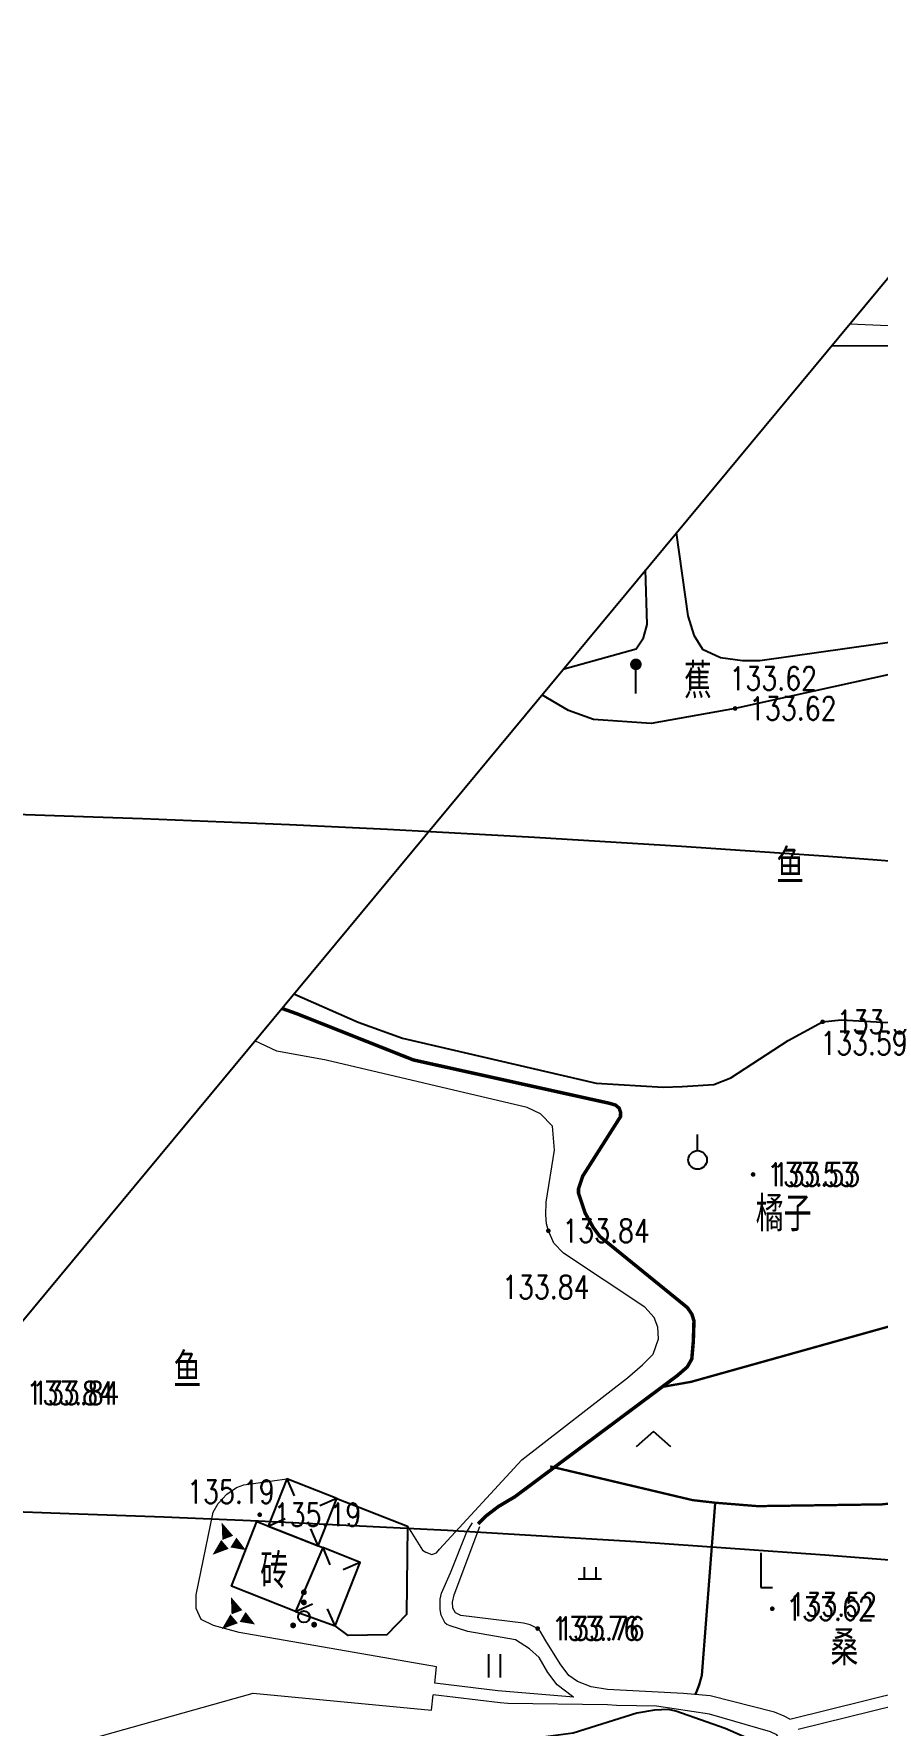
# Model space of a CAD drawing. Extents: x 529262 to 576451, y 2694391 to 2717535.
# Drawn here: x 567385.9 to 567422.3, y 2709666.8 to 2709739.6 of the extents above; entities that cross this region are included whole.
import ezdxf
from ezdxf.enums import TextEntityAlignment as Align
from ezdxf.xclip import XClip

# ---------------------------------------------------------------- set-up
doc = ezdxf.new("R2010")
doc.units = 0
doc.header["$XCLIPFRAME"] = 0
for name, color, linetype in [('DMTZ', 8, 'Continuous'), ('GCD', 8, 'Continuous'), ('JMD', 8, 'Continuous'), ('PP-COM', 7, 'Continuous'), ('RD-中线', 40, 'Continuous'), ('RD-红线', 7, 'Continuous'), ('ZBTZ', 8, 'Continuous')]:
    doc.layers.add(name, color=color, linetype=linetype)
doc.layers.add('SXSS', color=5, linetype='Continuous', lineweight=0)
doc.styles.add('HZ', font='rs.shx', dxfattribs={"width": 0.8, "bigfont": 'hztxt.shx'})
doc.linetypes.add('10421', pattern='A,2,[150,AAA.SHX,S=0.5,R=0,X=0,Y=0.5],1e-11', length=2)
doc.linetypes.add('10422', pattern='A,0.75,[150,AAA.SHX,S=0.5,R=0,X=0,Y=0.5],1.5,[177,AAA.SHX,S=1,R=0,X=0,Y=0.4],0.75', length=3)
doc.linetypes.add('445', pattern='A,8,-0.5,[147,AAA.SHX,S=1,R=0,X=0,Y=0],-1.5', length=10)

# ---------------------------------------------------------------- blocks, each defined once
blk = doc.blocks.new('A$C19FD0107')
at = {"layer": 'RD-中线', "color": 8, "linetype": 'Continuous'}
blk.add_lwpolyline([(-1765.321, 14833.87), (-1870.242, 14834.357, -0.07773), (-2297.406, 14903.198), (-2763.512, 15055.044, -0.002412), (-2772.671, 15058.077), (-3168.085, 15191.127, 0.031805), (-3413.657, 15256.716), (-3481.168, 15270.218, 0.040764), (-3610.522, 15285.281), (-3824.794, 15292.664, 0.003807), (-3833.928, 15292.909), (-3984.459, 15295.801, 0.004916), (-3996.258, 15295.912), (-4213.605, 15295.813, 0.004475), (-4218.975, 15295.763), (-4356.098, 15293.246, -0.000047), (-4356.155, 15293.245), (-5280.162, 15276.46)], format="xyb", dxfattribs=at)
at = {"layer": 'RD-中线', "color": 8, "linetype": 'Continuous', "flags": 128}
for points in [[(-4490.734, 14139.438, 0), (-4490.29, 14139.417)], [(-3818.251, 14086.168, 0), (-3817.74, 14086.169)]]:
    blk.add_lwpolyline(points, format="xyb", dxfattribs=at)
at = {"layer": 'RD-红线', "color": 8, "linetype": 'Continuous', "flags": 128}
blk.add_lwpolyline([(-3440.085, 15292.596), (-3475.284, 15299.636, 0.040764), (-3609.489, 15315.263), (-3720.709, 15319.095)], format="xyb", dxfattribs=at)
blk = doc.blocks.new('GC200')
at = {"linetype": 'Continuous', "const_width": 0.2, "flags": 128}
blk.add_lwpolyline([(-0.1, 0, 1), (0.1, 0, 1)], format="xyb", close=True, dxfattribs=at)
blk = doc.blocks.new('gc211')
for p, q in [((0, 0), (-1.5, -1.32)), ((1.5, -1.32), (0, 0))]:
    blk.add_line(p, q)
blk = doc.blocks.new('gc205')
for p, q in [((0, 3), (0, 0)), ((0, 0), (1, 0))]:
    blk.add_line(p, q)
blk = doc.blocks.new('gc119')
at = {"color": 8}
for p, q in [((-1, 0), (1, 0)), ((-0.5, 1), (-0.5, 0)), ((0.5, 1), (0.5, 0))]:
    blk.add_line(p, q, dxfattribs=at)
blk = doc.blocks.new('gc125')
at = {"color": 8}
blk.add_line((0, 0.8), (0, 2.2), dxfattribs=at)
blk.add_circle((0, 0), 0.8, dxfattribs=at)
blk = doc.blocks.new('gc121')
at = {"color": 8}
for p, q in [((-0.5, -1), (-0.5, 1)), ((0.5, -1), (0.5, 1))]:
    blk.add_line(p, q, dxfattribs=at)
blk = doc.blocks.new('gc160')
at = {"color": 8, "const_width": 0.25}
for points in [[(1.58, 3.35, 1), (1.83, 3.35, 1)], [(1.58, 2.48, 1), (1.83, 2.48, 1)], [(0.65, 0.5, 1), (0.9, 0.5, 1)], [(2.46, 0.56, 1), (2.71, 0.56, 1)]]:
    blk.add_lwpolyline(points, format="xyb", close=True, dxfattribs=at)
at = {"color": 8}
blk.add_circle((1.71, 1.24), 0.5, dxfattribs=at)
blk = doc.blocks.new('gc087')
at = {"color": 8}
for points in [[(-0.62, 1.71, 0, 1, 0), (-0.1, 0.39, 1, 1, 0)], [(-1.41, -1.07, 0, 1, 0), (-0.34, -0.17, 1, 1, 0)], [(0.39, -0.01, 1, 0, 0), (1.46, -0.66, 1, 0, 0)]]:
    blk.add_lwpolyline(points, format="xyseb", dxfattribs=at)
blk = doc.blocks.new('gc165')
at = {"color": 8}
blk.add_line((0, 0), (0, 2), dxfattribs=at)
at = {"color": 8, "const_width": 0.5}
blk.add_lwpolyline([(-0.25, 2.5, 1), (0.25, 2.5, 1)], format="xyb", close=True, dxfattribs=at)

msp = doc.modelspace()

# ---------------------------------------------------------------- linework, layer by layer
at = {"color": 8, "linetype": 'Continuous', "flags": 128}
msp.add_lwpolyline([(567209.956, 2709328.306), (567242.359, 2709376.873), (567237.386, 2709487.838), (567226.241, 2709566.338), (567250.471, 2709637.466), (567310.691, 2709648.291), (567365.176, 2709659.753), (567568.23, 2709904.38), (567652.452, 2709866.094), (567570.025, 2709683.533), (567490.632, 2709613.794), (567456.674, 2709542.126), (567415.71, 2709492.593), (567416.103, 2709370.575), (567398.267, 2709255.857), (567341.513, 2709220.051), (567319.6, 2709121.447), (567354.869, 2709007.157), (567377.977, 2708907.793), (567342.698, 2708646.362), (567189.906, 2708654.057), (567219.676, 2708986.987), (567146.446, 2709250.882)], dxfattribs=at)
at = {"layer": 'DMTZ', "linetype": '10422', "flags": 128}
for points, elevation in [([(567428.506, 2709714.211), (567430.323, 2709714.596), (567431.343, 2709714.999), (567431.805, 2709715.462), (567435.414, 2709723.656), (567435.475, 2709724.094), (567435.395, 2709724.476), (567434.959, 2709724.645), (567428.781, 2709725.598), (567423.897, 2709726.158), (567420.287, 2709726.147)], 133.121), ([(567428.506, 2709714.211), (567430.323, 2709714.596), (567431.343, 2709714.999), (567431.805, 2709715.462), (567435.414, 2709723.656), (567435.475, 2709724.094), (567435.395, 2709724.476), (567434.959, 2709724.645), (567428.781, 2709725.598), (567423.897, 2709726.158), (567420.287, 2709726.147)], 133.121), ([(567413.609, 2709718.102), (567414.119, 2709714.541), (567414.364, 2709713.703), (567414.747, 2709713.101), (567415.517, 2709712.744), (567416.47, 2709712.614), (567417.208, 2709712.608), (567428.506, 2709714.211)], 133.121), ([(567413.609, 2709718.102), (567414.119, 2709714.541), (567414.364, 2709713.703), (567414.747, 2709713.101), (567415.517, 2709712.744), (567416.47, 2709712.614), (567417.208, 2709712.608), (567428.506, 2709714.211)], 133.121), ([(567408.747, 2709712.245), (567408.784, 2709712.249), (567411.88, 2709713.11), (567412.209, 2709713.587), (567412.36, 2709714.158), (567412.293, 2709716.516)], 133.091), ([(567408.747, 2709712.245), (567408.784, 2709712.249), (567411.88, 2709713.11), (567412.209, 2709713.587), (567412.36, 2709714.158), (567412.293, 2709716.516)], 133.091), ([(567417.782, 2709665.735), (567415.717, 2709666.638), (567413.6, 2709667.382), (567413.273, 2709667.458), (567412.681, 2709667.43), (567411.923, 2709667.292), (567409.172, 2709666.443), (567407.887, 2709666.263), (567394.019, 2709665.158), (567393.373, 2709665.105), (567393.205, 2709665.063), (567393.139, 2709665.001)], 134.188), ([(567417.782, 2709665.735), (567415.717, 2709666.638), (567413.6, 2709667.382), (567413.273, 2709667.458), (567412.681, 2709667.43), (567411.923, 2709667.292), (567409.172, 2709666.443), (567407.887, 2709666.263), (567394.019, 2709665.158), (567393.373, 2709665.105), (567393.205, 2709665.063), (567393.139, 2709665.001)], 134.188)]:
    msp.add_lwpolyline(points, dxfattribs=dict(at, elevation=elevation))
msp.add_lwpolyline([(567397.142, 2709698.263), (567399.907, 2709697.038), (567401.823, 2709696.35), (567410.166, 2709694.42), (567413.051, 2709694.246), (567413.864, 2709694.271), (567415.239, 2709694.364), (567415.959, 2709694.648), (567418.44, 2709696.262), (567419.919, 2709697.058), (567420.72, 2709697.15), (567423.5, 2709696.988), (567424.454, 2709697.32), (567428.281, 2709698.977), (567428.839, 2709699.397), (567430.137, 2709701.475), (567431.058, 2709702.259), (567432.136, 2709702.542), (567433.723, 2709702.863), (567436.808, 2709702.503), (567442.702, 2709704.347), (567443.692, 2709704.813), (567444.422, 2709705.49), (567446.773, 2709708.349), (567448.148, 2709709.286), (567448.58, 2709710.114), (567448.664, 2709712.109), (567448.585, 2709712.788), (567448.447, 2709713.162), (567447.864, 2709713.383), (567439.903, 2709713.559), (567432.04, 2709713.76), (567430.425, 2709713.682), (567428.218, 2709713.303), (567423.781, 2709712.23), (567416.147, 2709710.547), (567412.534, 2709709.907), (567410.055, 2709710.077), (567408.968, 2709710.458), (567407.826, 2709711.135)], dxfattribs=at)
msp.add_lwpolyline([(567397.142, 2709698.263), (567399.907, 2709697.038), (567401.823, 2709696.35), (567410.166, 2709694.42), (567413.051, 2709694.246), (567413.864, 2709694.271), (567415.239, 2709694.364), (567415.959, 2709694.648), (567418.44, 2709696.262), (567419.919, 2709697.058), (567420.72, 2709697.15), (567423.5, 2709696.988), (567424.454, 2709697.32), (567428.281, 2709698.977), (567428.839, 2709699.397), (567430.137, 2709701.475), (567431.058, 2709702.259), (567432.136, 2709702.542), (567433.723, 2709702.863), (567436.808, 2709702.503), (567442.702, 2709704.347), (567443.692, 2709704.813), (567444.422, 2709705.49), (567446.773, 2709708.349), (567448.148, 2709709.286), (567448.58, 2709710.114), (567448.664, 2709712.109), (567448.585, 2709712.788), (567448.447, 2709713.162), (567447.864, 2709713.383), (567439.903, 2709713.559), (567432.04, 2709713.76), (567430.425, 2709713.682), (567428.218, 2709713.303), (567423.781, 2709712.23), (567416.147, 2709710.547), (567412.534, 2709709.907), (567410.055, 2709710.077), (567408.968, 2709710.458), (567407.826, 2709711.135)], dxfattribs=at)
at = {"layer": 'JMD', "linetype": 'Continuous'}
for p, q in [((567396.844, 2709677.392), (567397.162, 2709676.658)), ((567396.844, 2709677.392), (567397.162, 2709676.658)), ((567398.998, 2709676.541), (567398.264, 2709676.223)), ((567398.998, 2709676.541), (567398.264, 2709676.223)), ((567396.039, 2709675.354), (567396.773, 2709675.672)), ((567396.039, 2709675.354), (567396.773, 2709675.672)), ((567398.194, 2709674.504), (567397.875, 2709675.238)), ((567398.194, 2709674.504), (567397.875, 2709675.238)), ((567398.391, 2709674.426), (567398.698, 2709673.687)), ((567398.391, 2709674.426), (567398.698, 2709673.687)), ((567400.003, 2709673.79), (567399.269, 2709673.471)), ((567400.003, 2709673.79), (567399.269, 2709673.471)), ((567397.206, 2709671.681), (567397.94, 2709671.999)), ((567397.206, 2709671.681), (567397.94, 2709671.999)), ((567398.926, 2709671.059), (567398.597, 2709671.788)), ((567398.926, 2709671.059), (567398.597, 2709671.788))]:
    msp.add_line(p, q, dxfattribs=at)
at = {"layer": 'JMD', "linetype": 'Continuous', "flags": 128}
msp.add_lwpolyline([(567398.194, 2709674.504), (567398.998, 2709676.541), (567396.844, 2709677.392), (567396.039, 2709675.354)], close=True, dxfattribs=at)
msp.add_lwpolyline([(567398.194, 2709674.504), (567398.998, 2709676.541), (567396.844, 2709677.392), (567396.039, 2709675.354)], close=True, dxfattribs=at)
at = {"layer": 'JMD', "linetype": '445', "elevation": 134.482, "flags": 128}
msp.add_lwpolyline([(567398.998, 2709676.541), (567402.044, 2709675.352), (567401.989, 2709671.547), (567401.143, 2709670.673), (567399.488, 2709670.649), (567398.926, 2709671.059)], dxfattribs=at)
msp.add_lwpolyline([(567398.998, 2709676.541), (567402.044, 2709675.352), (567401.989, 2709671.547), (567401.143, 2709670.673), (567399.488, 2709670.649), (567398.926, 2709671.059)], dxfattribs=at)
at = {"layer": 'JMD', "linetype": 'Continuous', "flags": 128}
for points, elevation in [([(567398.391, 2709674.426), (567397.206, 2709671.681), (567394.461, 2709672.759), (567395.544, 2709675.549)], 135.275), ([(567398.391, 2709674.426), (567397.206, 2709671.681), (567394.461, 2709672.759), (567395.544, 2709675.549)], 135.275), ([(567397.206, 2709671.681), (567398.926, 2709671.059), (567400.003, 2709673.79), (567398.391, 2709674.426)], 134.133), ([(567397.206, 2709671.681), (567398.926, 2709671.059), (567400.003, 2709673.79), (567398.391, 2709674.426)], 134.133)]:
    msp.add_lwpolyline(points, close=True, dxfattribs=dict(at, elevation=elevation))
at = {"layer": 'SXSS', "color": 8, "linetype": '10421', "flags": 128}
msp.add_lwpolyline([(567421.086, 2709727.11), (567424.378, 2709726.961), (567435.399, 2709725.554), (567436.158, 2709725.291), (567437.742, 2709724.29), (567439.332, 2709723.819), (567441.687, 2709723.485), (567444.966, 2709723.525), (567446.34, 2709723.78), (567447.302, 2709724.055), (567448.344, 2709724.719), (567448.961, 2709725.542), (567449.627, 2709726.745), (567449.907, 2709727.55), (567449.874, 2709728.36), (567449.53, 2709729.441), (567449.37, 2709729.944), (567449.006, 2709730.644), (567448.179, 2709731.375), (567445.696, 2709732.031), (567431.444, 2709735.074), (567428.508, 2709736.052)], dxfattribs=at)
msp.add_lwpolyline([(567421.086, 2709727.11), (567424.378, 2709726.961), (567435.399, 2709725.554), (567436.158, 2709725.291), (567437.742, 2709724.29), (567439.332, 2709723.819), (567441.687, 2709723.485), (567444.966, 2709723.525), (567446.34, 2709723.78), (567447.302, 2709724.055), (567448.344, 2709724.719), (567448.961, 2709725.542), (567449.627, 2709726.745), (567449.907, 2709727.55), (567449.874, 2709728.36), (567449.53, 2709729.441), (567449.37, 2709729.944), (567449.006, 2709730.644), (567448.179, 2709731.375), (567445.696, 2709732.031), (567431.444, 2709735.074), (567428.508, 2709736.052)], dxfattribs=at)
at = {"layer": 'SXSS', "color": 8, "linetype": 'Continuous', "const_width": 0.15, "flags": 128}
msp.add_lwpolyline([(567396.623, 2709697.638), (567397.297, 2709697.397), (567402.289, 2709695.418), (567410.696, 2709693.561), (567410.991, 2709693.479), (567411.154, 2709693.344), (567411.217, 2709693.15), (567411.212, 2709692.977), (567409.583, 2709690.413), (567409.403, 2709689.875), (567409.406, 2709689.676), (567409.687, 2709688.832), (567410.039, 2709688.203), (567410.323, 2709687.819), (567414.096, 2709684.755), (567414.286, 2709684.474), (567414.377, 2709684.186), (567414.349, 2709683.299), (567414.283, 2709682.545), (567414.089, 2709682.203), (567413.66, 2709681.831), (567406.667, 2709676.618), (567405.947, 2709676.191), (567405.413, 2709675.782), (567405.078, 2709675.447)], dxfattribs=at)
msp.add_lwpolyline([(567396.623, 2709697.638), (567397.297, 2709697.397), (567402.289, 2709695.418), (567410.696, 2709693.561), (567410.991, 2709693.479), (567411.154, 2709693.344), (567411.217, 2709693.15), (567411.212, 2709692.977), (567409.583, 2709690.413), (567409.403, 2709689.875), (567409.406, 2709689.676), (567409.687, 2709688.832), (567410.039, 2709688.203), (567410.323, 2709687.819), (567414.096, 2709684.755), (567414.286, 2709684.474), (567414.377, 2709684.186), (567414.349, 2709683.299), (567414.283, 2709682.545), (567414.089, 2709682.203), (567413.66, 2709681.831), (567406.667, 2709676.618), (567405.947, 2709676.191), (567405.413, 2709675.782), (567405.078, 2709675.447)], dxfattribs=at)
at = {"layer": 'SXSS', "color": 8, "linetype": '10421', "flags": 128}
for points, elevation in [([(567402.044, 2709675.352), (567402.684, 2709674.317), (567402.833, 2709674.225), (567403.084, 2709674.122), (567403.282, 2709674.208), (567403.42, 2709674.363), (567406.966, 2709678.209), (567411.521, 2709681.74), (567412.157, 2709682.293), (567412.623, 2709682.747), (567412.856, 2709683.418), (567412.819, 2709683.914), (567412.664, 2709684.324), (567412.254, 2709684.774), (567408.762, 2709687.106), (567408.339, 2709687.537), (567408.106, 2709688.063), (567408.031, 2709688.361), (567407.994, 2709688.753), (567408.012, 2709689.295), (567408.374, 2709691.534), (567408.29, 2709692.565), (567407.769, 2709693.093), (567407.186, 2709693.373), (567398.533, 2709695.41), (567396.415, 2709695.791), (567395.466, 2709696.244)], 134.426), ([(567402.044, 2709675.352), (567402.684, 2709674.317), (567402.833, 2709674.225), (567403.084, 2709674.122), (567403.282, 2709674.208), (567403.42, 2709674.363), (567406.966, 2709678.209), (567411.521, 2709681.74), (567412.157, 2709682.293), (567412.623, 2709682.747), (567412.856, 2709683.418), (567412.819, 2709683.914), (567412.664, 2709684.324), (567412.254, 2709684.774), (567408.762, 2709687.106), (567408.339, 2709687.537), (567408.106, 2709688.063), (567408.031, 2709688.361), (567407.994, 2709688.753), (567408.012, 2709689.295), (567408.374, 2709691.534), (567408.29, 2709692.565), (567407.769, 2709693.093), (567407.186, 2709693.373), (567398.533, 2709695.41), (567396.415, 2709695.791), (567395.466, 2709696.244)], 134.426), ([(567403.208, 2709668.588), (567403.293, 2709669.297), (567394.79, 2709670.774), (567393.683, 2709671.078), (567393.147, 2709671.324), (567392.934, 2709671.806), (567392.93, 2709672.391), (567393.671, 2709675.945), (567393.888, 2709676.322), (567394.255, 2709676.725), (567394.675, 2709677.019), (567394.981, 2709677.132), (567396.844, 2709677.392)], 133.781), ([(567403.208, 2709668.588), (567403.293, 2709669.297), (567394.79, 2709670.774), (567393.683, 2709671.078), (567393.147, 2709671.324), (567392.934, 2709671.806), (567392.93, 2709672.391), (567393.671, 2709675.945), (567393.888, 2709676.322), (567394.255, 2709676.725), (567394.675, 2709677.019), (567394.981, 2709677.132), (567396.844, 2709677.392)], 133.781), ([(567373.186, 2709669.403), (567376.492, 2709669.224), (567377.388, 2709668.97), (567377.492, 2709668.527), (567377.303, 2709666.79), (567377.268, 2709666.089), (567377.22, 2709665.609), (567377.226, 2709665.21), (567377.407, 2709664.901), (567377.965, 2709664.742), (567381.285, 2709664.966), (567383.305, 2709664.765), (567384.679, 2709664.852), (567387.616, 2709665.978), (567395.392, 2709668.162), (567403.071, 2709667.433), (567403.148, 2709668.083)], 133.781), ([(567373.186, 2709669.403), (567376.492, 2709669.224), (567377.388, 2709668.97), (567377.492, 2709668.527), (567377.303, 2709666.79), (567377.268, 2709666.089), (567377.22, 2709665.609), (567377.226, 2709665.21), (567377.407, 2709664.901), (567377.965, 2709664.742), (567381.285, 2709664.966), (567383.305, 2709664.765), (567384.679, 2709664.852), (567387.616, 2709665.978), (567395.392, 2709668.162), (567403.071, 2709667.433), (567403.148, 2709668.083)], 133.781)]:
    msp.add_lwpolyline(points, dxfattribs=dict(at, elevation=elevation))
at = {"layer": 'SXSS', "color": 8, "linetype": 'Continuous', "flags": 128}
for points, elevation in [([(567409.202, 2709667.989), (567409.141, 2709668.01), (567408.491, 2709668.521), (567408.076, 2709669.053), (567407.714, 2709669.702), (567407.299, 2709670.075), (567406.685, 2709670.457), (567404.635, 2709670.809), (567403.88, 2709671.052), (567403.738, 2709671.115), (567403.663, 2709671.177), (567403.569, 2709671.339), (567403.489, 2709671.514), (567403.443, 2709671.759), (567403.443, 2709672.201), (567403.498, 2709672.461), (567403.893, 2709673.339), (567404.599, 2709675.106), (567404.838, 2709675.497)], 133.649), ([(567409.202, 2709667.989), (567409.141, 2709668.01), (567408.491, 2709668.521), (567408.076, 2709669.053), (567407.714, 2709669.702), (567407.299, 2709670.075), (567406.685, 2709670.457), (567404.635, 2709670.809), (567403.88, 2709671.052), (567403.738, 2709671.115), (567403.663, 2709671.177), (567403.569, 2709671.339), (567403.489, 2709671.514), (567403.443, 2709671.759), (567403.443, 2709672.201), (567403.498, 2709672.461), (567403.893, 2709673.339), (567404.599, 2709675.106), (567404.838, 2709675.497)], 133.649), ([(567418.503, 2709667.041), (567418.266, 2709667.163), (567417.846, 2709667.339), (567415.077, 2709668.04), (567413.929, 2709668.152), (567410.648, 2709668.322), (567409.954, 2709668.436), (567409.366, 2709668.659), (567408.99, 2709668.915), (567408.616, 2709669.417), (567407.993, 2709670.408), (567407.758, 2709670.834), (567407.644, 2709670.942), (567407.319, 2709671.096), (567407.031, 2709671.172), (567404.338, 2709671.497), (567404.112, 2709671.617), (567403.995, 2709671.817), (567403.982, 2709672.084), (567404.047, 2709672.394), (567405.154, 2709675.335)], 133.649), ([(567418.503, 2709667.041), (567418.266, 2709667.163), (567417.846, 2709667.339), (567415.077, 2709668.04), (567413.929, 2709668.152), (567410.648, 2709668.322), (567409.954, 2709668.436), (567409.366, 2709668.659), (567408.99, 2709668.915), (567408.616, 2709669.417), (567407.993, 2709670.408), (567407.758, 2709670.834), (567407.644, 2709670.942), (567407.319, 2709671.096), (567407.031, 2709671.172), (567404.338, 2709671.497), (567404.112, 2709671.617), (567403.995, 2709671.817), (567403.982, 2709672.084), (567404.047, 2709672.394), (567405.154, 2709675.335)], 133.649), ([(567418.503, 2709667.041), (567425.059, 2709668.661), (567426.167, 2709669.089), (567431.814, 2709671.7), (567432.538, 2709672.161), (567436.342, 2709675.03)], 133.858), ([(567418.503, 2709667.041), (567425.059, 2709668.661), (567426.167, 2709669.089), (567431.814, 2709671.7), (567432.538, 2709672.161), (567436.342, 2709675.03)], 133.858), ([(567418.87, 2709666.61), (567425.211, 2709668.177), (567426.365, 2709668.622), (567432.057, 2709671.254), (567432.827, 2709671.744), (567436.647, 2709674.625)], 133.858), ([(567418.87, 2709666.61), (567425.211, 2709668.177), (567426.365, 2709668.622), (567432.057, 2709671.254), (567432.827, 2709671.744), (567436.647, 2709674.625)], 133.858), ([(567409.202, 2709667.989), (567405.931, 2709668.264), (567403.208, 2709668.588)], 133.881), ([(567409.202, 2709667.989), (567405.931, 2709668.264), (567403.208, 2709668.588)], 133.881), ([(567410.651, 2709667.663), (567406.357, 2709667.718), (567406.035, 2709667.739), (567403.148, 2709668.083)], 133.831), ([(567410.651, 2709667.663), (567406.357, 2709667.718), (567406.035, 2709667.739), (567403.148, 2709668.083)], 133.831), ([(567420.135, 2709649.31), (567418.619, 2709652.005), (567417.557, 2709654.605), (567416.773, 2709656.683), (567416.642, 2709657.969), (567416.878, 2709659.296), (567417.643, 2709662.375), (567417.977, 2709664.159), (567418.165, 2709665.453), (567418.172, 2709665.841), (567418.112, 2709666.117), (567417.949, 2709666.369), (567417.678, 2709666.501), (567415.048, 2709667.25), (567412.769, 2709667.594), (567411.046, 2709667.627), (567410.651, 2709667.663)], 133.649), ([(567420.135, 2709649.31), (567418.619, 2709652.005), (567417.557, 2709654.605), (567416.773, 2709656.683), (567416.642, 2709657.969), (567416.878, 2709659.296), (567417.643, 2709662.375), (567417.977, 2709664.159), (567418.165, 2709665.453), (567418.172, 2709665.841), (567418.112, 2709666.117), (567417.949, 2709666.369), (567417.678, 2709666.501), (567415.048, 2709667.25), (567412.769, 2709667.594), (567411.046, 2709667.627), (567410.651, 2709667.663)], 133.649)]:
    msp.add_lwpolyline(points, dxfattribs=dict(at, elevation=elevation))
at = {"layer": 'ZBTZ', "linetype": 'Continuous', "const_width": 0.1, "flags": 128}
for points, elevation in [([(567413.004, 2709681.342), (567414.251, 2709681.561), (567422.809, 2709683.954), (567424.34, 2709684.142), (567425.658, 2709684.108), (567428.07, 2709683.768)], 133.531), ([(567413.004, 2709681.342), (567414.251, 2709681.561), (567422.809, 2709683.954), (567424.34, 2709684.142), (567425.658, 2709684.108), (567428.07, 2709683.768)], 133.531), ([(567435.029, 2709678.001), (567425.593, 2709676.731), (567423.88, 2709676.439), (567422.472, 2709676.287), (567417.114, 2709676.211), (567415.292, 2709676.358), (567414.316, 2709676.47), (567408.182, 2709677.921)], 133.634), ([(567435.029, 2709678.001), (567425.593, 2709676.731), (567423.88, 2709676.439), (567422.472, 2709676.287), (567417.114, 2709676.211), (567415.292, 2709676.358), (567414.316, 2709676.47), (567408.182, 2709677.921)], 133.634), ([(567414.433, 2709668.103), (567414.468, 2709668.172), (567414.595, 2709668.5), (567414.716, 2709668.926), (567415.292, 2709676.358)], 134.002), ([(567414.433, 2709668.103), (567414.468, 2709668.172), (567414.595, 2709668.5), (567414.716, 2709668.926), (567415.292, 2709676.358)], 134.002)]:
    msp.add_lwpolyline(points, dxfattribs=dict(at, elevation=elevation))

# ---------------------------------------------------------------- block references
at = {"layer": 'DMTZ', "linetype": 'Continuous', "xscale": 0.5, "yscale": 0.5}
for p in [(567394.344, 2709674.65), (567394.344, 2709674.65), (567394.741, 2709671.448), (567394.741, 2709671.448)]:
    msp.add_blockref('gc087', p, dxfattribs=at)
at = {"layer": 'GCD', "linetype": 'Continuous'}
ref = msp.add_blockref('GC200', (567416.147, 2709710.547, 133.622), dxfattribs=dict(at, xscale=0.5, yscale=0.5, zscale=0.5))
ref.add_attrib('height', '133.62', dxfattribs={"linetype": 'Continuous', "height": 1, "style": 'HZ', "width": 0.8}).set_placement((567416.747, 2709710.547, 133.622), align=Align.MIDDLE_LEFT)
at = {"layer": 'GCD', "linetype": 'Continuous', "xscale": 0.5, "yscale": 0.5, "zscale": 0.5}
for p in [(567416.147, 2709710.547, 133.622), (567419.919, 2709697.058, 133.588), (567416.924, 2709690.488, 133.533), (567408.106, 2709688.063, 133.844), (567395.672, 2709675.842, 135.185), (567417.75, 2709671.795, 133.622), (567407.644, 2709670.942, 133.757)]:
    msp.add_blockref('GC200', p, dxfattribs=at)
at = {"layer": 'GCD', "linetype": 'Continuous'}
ref = msp.add_blockref('GC200', (567419.919, 2709697.058, 133.588), dxfattribs=dict(at, xscale=0.5, yscale=0.5, zscale=0.5))
ref.add_attrib('height', '133.59', dxfattribs={"linetype": 'Continuous', "height": 1, "style": 'HZ', "width": 0.8}).set_placement((567420.519, 2709697.058, 133.588), align=Align.MIDDLE_LEFT)
ref = msp.add_blockref('GC200', (567416.924, 2709690.488, 133.533), dxfattribs=dict(at, xscale=0.5, yscale=0.5, zscale=0.5))
ref.add_attrib('height', '133.53', dxfattribs={"linetype": 'Continuous', "height": 1, "style": 'HZ', "width": 0.8}).set_placement((567417.524, 2709690.488, 133.533), align=Align.MIDDLE_LEFT)
ref = msp.add_blockref('GC200', (567408.106, 2709688.063, 133.844), dxfattribs=dict(at, xscale=0.5, yscale=0.5, zscale=0.5))
ref.add_attrib('height', '133.84', dxfattribs={"linetype": 'Continuous', "height": 1, "style": 'HZ', "width": 0.8}).set_placement((567408.706, 2709688.063, 133.844), align=Align.MIDDLE_LEFT)
ref = msp.add_blockref('GC200', (567385.022, 2709681.079, 133.841), dxfattribs=dict(at, xscale=0.5, yscale=0.5, zscale=0.5))
ref.add_attrib('height', '133.84', dxfattribs={"linetype": 'Continuous', "height": 1, "style": 'HZ', "width": 0.8}).set_placement((567385.622, 2709681.079, 133.841), align=Align.MIDDLE_LEFT)
ref = msp.add_blockref('GC200', (567395.672, 2709675.842, 135.185), dxfattribs=dict(at, xscale=0.5, yscale=0.5, zscale=0.5))
ref.add_attrib('height', '135.19', dxfattribs={"linetype": 'Continuous', "height": 1, "style": 'HZ', "width": 0.8}).set_placement((567396.272, 2709675.842, 135.185), align=Align.MIDDLE_LEFT)
ref = msp.add_blockref('GC200', (567417.75, 2709671.795, 133.622), dxfattribs=dict(at, xscale=0.5, yscale=0.5, zscale=0.5))
ref.add_attrib('height', '133.62', dxfattribs={"linetype": 'Continuous', "height": 1, "style": 'HZ', "width": 0.8}).set_placement((567418.35, 2709671.795, 133.622), align=Align.MIDDLE_LEFT)
ref = msp.add_blockref('GC200', (567407.644, 2709670.942, 133.757), dxfattribs=dict(at, xscale=0.5, yscale=0.5, zscale=0.5))
ref.add_attrib('height', '133.76', dxfattribs={"linetype": 'Continuous', "height": 1, "style": 'HZ', "width": 0.8}).set_placement((567408.244, 2709670.942, 133.757), align=Align.MIDDLE_LEFT)
at = {"layer": 'PP-COM'}
ref = msp.add_blockref('A$C19FD0107', (570997.993, 2694390.603), dxfattribs=at)
XClip(ref).set_block_clipping_path([(-9366.4383134884, 14428.6043910822), (-3328.4480743363, 17452.7484863754)])
at = {"layer": 'ZBTZ', "linetype": 'Continuous', "xscale": 0.5, "yscale": 0.5}
for name, p in [('gc165', (567411.875, 2709711.196)), ('gc165', (567411.875, 2709711.196)), ('gc125', (567414.533, 2709691.114)), ('gc125', (567414.533, 2709691.114)), ('gc211', (567412.63, 2709679.43)), ('gc211', (567412.63, 2709679.43)), ('gc205', (567417.261, 2709672.708)), ('gc205', (567417.261, 2709672.708)), ('gc119', (567409.893, 2709673.078)), ('gc119', (567409.893, 2709673.078)), ('gc160', (567396.722, 2709670.828)), ('gc160', (567396.722, 2709670.828)), ('gc121', (567405.796, 2709669.336)), ('gc121', (567405.796, 2709669.336))]:
    msp.add_blockref(name, p, dxfattribs=at)

# ---------------------------------------------------------------- texts
at = {"layer": 'GCD', "linetype": 'Continuous', "style": 'HZ', "width": 0.8}
for s, p in [('133.62', (567417.791, 2709711.839)), ('133.59', (567421.702, 2709696.141, 133.485)), ('133.53', (567419.649, 2709690.488)), ('133.84', (567407.995, 2709685.639, 133.523)), ('133.84', (567387.747, 2709681.079)), ('135.19', (567394.433, 2709676.828, 134.482)), ('133.52', (567420.375, 2709671.976)), ('133.76', (567410.369, 2709670.942))]:
    msp.add_text(s, height=1, dxfattribs=at).set_placement(p, align=Align.MIDDLE)
at = {"layer": 'JMD', "linetype": 'Continuous', "style": 'HZ', "width": 0.8}
msp.add_text('砖', height=1.5, dxfattribs=at).set_placement((567396.895, 2709673.419), align=Align.MIDDLE_RIGHT)
msp.add_text('砖', height=1.5, dxfattribs=at).set_placement((567396.895, 2709673.419), align=Align.MIDDLE_RIGHT)
at = {"layer": 'SXSS', "color": 8, "linetype": 'Continuous', "style": 'HZ', "width": 0.8}
for p in [(567418.52, 2709703.83), (567418.52, 2709703.83), (567392.555, 2709682.14), (567392.555, 2709682.14)]:
    msp.add_text('鱼', height=1.5, dxfattribs=at).set_placement(p, align=Align.MIDDLE)
at = {"layer": 'ZBTZ', "linetype": 'Continuous', "style": 'HZ', "width": 0.8}
for s, p in [('蕉', (567414.54, 2709711.813)), ('蕉', (567414.54, 2709711.813)), ('橘子', (567418.242, 2709688.872)), ('橘子', (567418.242, 2709688.872)), ('桑', (567420.856, 2709670.162)), ('桑', (567420.856, 2709670.162))]:
    msp.add_text(s, height=1.5, dxfattribs=at).set_placement(p, align=Align.MIDDLE)

doc.saveas('drawing.dxf')
